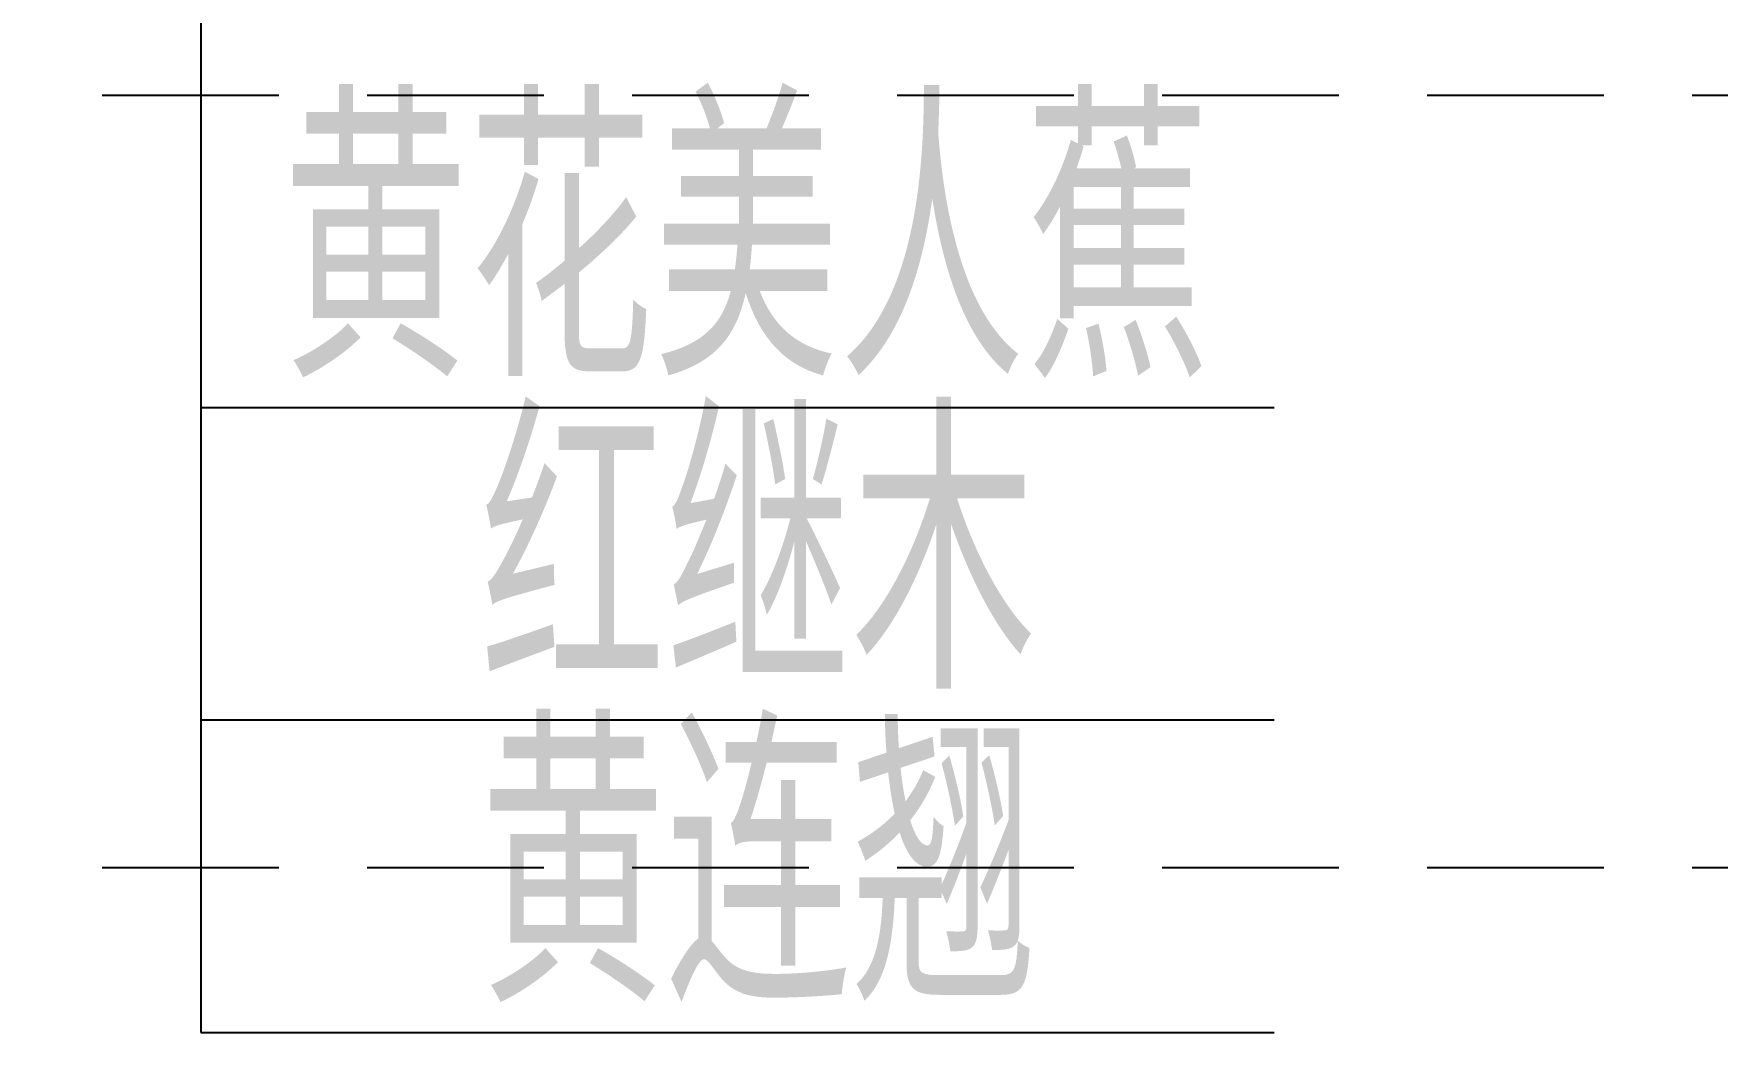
# Model space of a CAD drawing. Extents: x 941299 to 942979, y 2579300 to 2579597.
# Drawn here: x 941855.44 to 941874.5, y 2579387.52 to 2579398.83 of the extents above; entities that cross this region are included whole.
import ezdxf

# ---------------------------------------------------------------- set-up
doc = ezdxf.new("R2010")
doc.units = 0
doc.linetypes.add('HIDDEN', pattern=[0.375, 0.25, -0.125])
doc.layers.add('尺寸标注', color=2, linetype='CONTINUOUS')
doc.layers.add('文字', color=7, linetype='CONTINUOUS')
doc.styles.get("Standard").update_dxf_attribs({"font": 'simplex1.shx', "width": 0.7, "bigfont": 'hztxt.shx'})

msp = doc.modelspace()

# ---------------------------------------------------------------- linework, layer by layer
at = {"layer": '尺寸标注'}
for p, q in [((941857.33216, 2579406.71077), (941857.33216, 2579387.51598)), ((941857.33216, 2579394.59291), (941869.48289, 2579394.59291)), ((941857.33216, 2579391.05444), (941869.48289, 2579391.05444)), ((941857.33216, 2579387.51598), (941869.48289, 2579387.51598))]:
    msp.add_line(p, q, dxfattribs=at)
at = {"layer": '尺寸标注', "color": 253, "linetype": 'HIDDEN', "ltscale": 8}
for p, q in [((941784.2134, 2579398.13137), (942084.2134, 2579398.13137)), ((941784.2134, 2579389.38137), (942084.2134, 2579389.38137))]:
    msp.add_line(p, q, dxfattribs=at)

# ---------------------------------------------------------------- texts
at = {"layer": '文字', "width": 0.7}
for s, p in [('黄花美人蕉', (941858.25693, 2579394.94567)), ('红继木', (941860.4915, 2579391.4072)), ('黄连翘', (941860.4915, 2579387.86874))]:
    msp.add_text(s, height=3, dxfattribs=at).set_placement(p)

doc.saveas('drawing.dxf')
